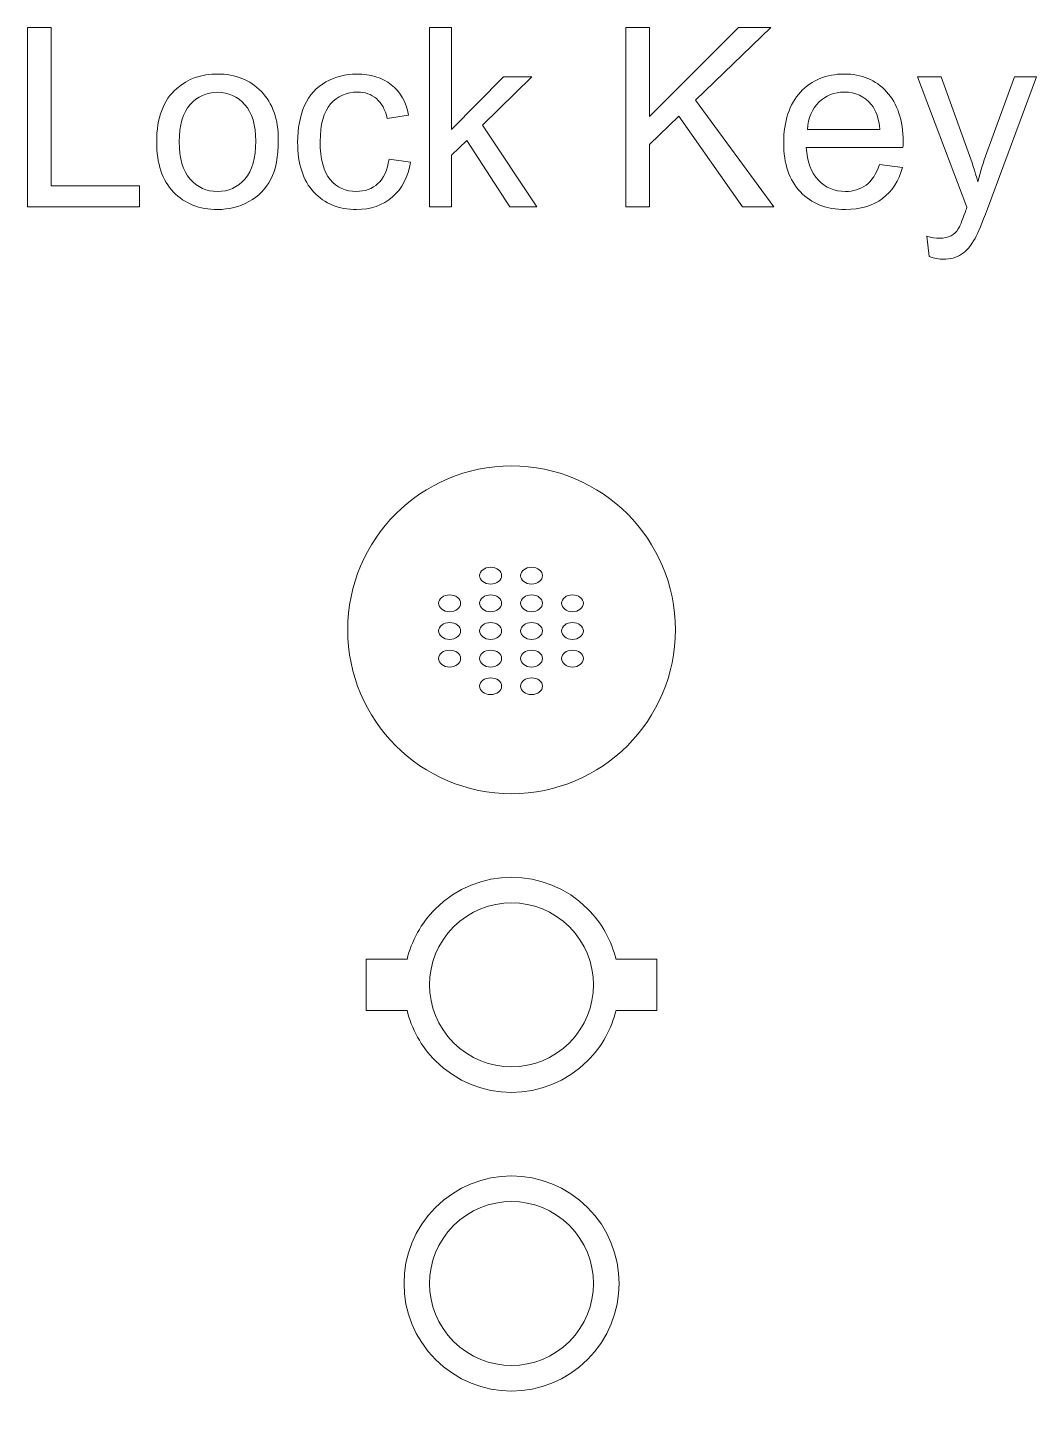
# Model space of a CAD drawing. Header units: millimetres. Extents: x -287 to 263, y -684 to 226.
# Drawn here: x 204.8 to 262.8, y -407.5 to -328.6 of the extents above; entities that cross this region are included whole.
import ezdxf

# ---------------------------------------------------------------- set-up
doc = ezdxf.new("R2010")
doc.units = ezdxf.units.MM
doc.header["$MEASUREMENT"] = 0
doc.layers.add('Layer 1', color=7, linetype='Continuous')

msp = doc.modelspace()

# ---------------------------------------------------------------- linework, layer by layer
at = {"layer": 'Layer 1', "lineweight": 9}
for points, knots in [([(204.84, -338.8985), (204.84, -338.8985), (204.84, -328.6071), (204.84, -328.6071), (204.84, -328.6071), (204.84, -328.6071), (206.2054, -328.6071), (206.2054, -328.6071), (206.2054, -328.6071), (206.2054, -328.6071), (206.2054, -337.6911), (206.2054, -337.6911), (206.2054, -337.6911), (206.2054, -337.6911), (211.2649, -337.6911), (211.2649, -337.6911), (211.2649, -337.6911), (211.2649, -337.6911), (211.2649, -338.8985), (211.2649, -338.8985), (211.2649, -338.8985), (211.2649, -338.8985), (204.84, -338.8985), (204.84, -338.8985)], [0, 0, 0, 0, 0.1428571, 0.1428571, 0.1428571, 0.1428571, 0.2857143, 0.2857143, 0.2857143, 0.2857143, 0.4285714, 0.4285714, 0.4285714, 0.4285714, 0.5714286, 0.5714286, 0.5714286, 0.5714286, 0.7142857, 0.7142857, 0.7142857, 0.7142857, 1, 1, 1, 1]), ([(227.919, -338.8985), (227.919, -338.8985), (227.919, -328.6071), (227.919, -328.6071), (227.919, -328.6071), (227.919, -328.6071), (229.1839, -328.6071), (229.1839, -328.6071), (229.1839, -328.6071), (229.1839, -328.6071), (229.1839, -334.4691), (229.1839, -334.4691), (229.1839, -334.4691), (229.1839, -334.4691), (232.1736, -331.4387), (232.1736, -331.4387), (232.1736, -331.4387), (232.1736, -331.4387), (233.8074, -331.4387), (233.8074, -331.4387), (233.8074, -331.4387), (233.8074, -331.4387), (230.9614, -334.2103), (230.9614, -334.2103), (230.9614, -334.2103), (230.9614, -334.2103), (234.0949, -338.8985), (234.0949, -338.8985), (234.0949, -338.8985), (234.0949, -338.8985), (232.5377, -338.8985), (232.5377, -338.8985), (232.5377, -338.8985), (232.5377, -338.8985), (230.0607, -335.0871), (230.0607, -335.0871), (230.0607, -335.0871), (230.0607, -335.0871), (229.1839, -335.94), (229.1839, -335.94), (229.1839, -335.94), (229.1839, -335.94), (229.1839, -338.8985), (229.1839, -338.8985), (229.1839, -338.8985), (229.1839, -338.8985), (227.919, -338.8985), (227.919, -338.8985)], [0, 0, 0, 0, 0.0769231, 0.0769231, 0.0769231, 0.0769231, 0.1538462, 0.1538462, 0.1538462, 0.1538462, 0.2307692, 0.2307692, 0.2307692, 0.2307692, 0.3076923, 0.3076923, 0.3076923, 0.3076923, 0.3846154, 0.3846154, 0.3846154, 0.3846154, 0.4615385, 0.4615385, 0.4615385, 0.4615385, 0.5384615, 0.5384615, 0.5384615, 0.5384615, 0.6153846, 0.6153846, 0.6153846, 0.6153846, 0.6923077, 0.6923077, 0.6923077, 0.6923077, 0.7692308, 0.7692308, 0.7692308, 0.7692308, 0.8461538, 0.8461538, 0.8461538, 0.8461538, 1, 1, 1, 1]), ([(239.195, -338.8985), (239.195, -338.8985), (239.195, -328.6071), (239.195, -328.6071), (239.195, -328.6071), (239.195, -328.6071), (240.5604, -328.6071), (240.5604, -328.6071), (240.5604, -328.6071), (240.5604, -328.6071), (240.5604, -333.7097), (240.5604, -333.7097), (240.5604, -333.7097), (240.5604, -333.7097), (245.6726, -328.6071), (245.6726, -328.6071), (245.6726, -328.6071), (245.6726, -328.6071), (247.5172, -328.6071), (247.5172, -328.6071), (247.5172, -328.6071), (247.5172, -328.6071), (243.2004, -332.7802), (243.2004, -332.7802), (243.2004, -332.7802), (243.2004, -332.7802), (247.7041, -338.8985), (247.7041, -338.8985), (247.7041, -338.8985), (247.7041, -338.8985), (245.9074, -338.8985), (245.9074, -338.8985), (245.9074, -338.8985), (245.9074, -338.8985), (242.2445, -333.7049), (242.2445, -333.7049), (242.2445, -333.7049), (242.2445, -333.7049), (240.5604, -335.3339), (240.5604, -335.3339), (240.5604, -335.3339), (240.5604, -335.3339), (240.5604, -338.8985), (240.5604, -338.8985), (240.5604, -338.8985), (240.5604, -338.8985), (239.195, -338.8985), (239.195, -338.8985)], [0, 0, 0, 0, 0.0769231, 0.0769231, 0.0769231, 0.0769231, 0.1538462, 0.1538462, 0.1538462, 0.1538462, 0.2307692, 0.2307692, 0.2307692, 0.2307692, 0.3076923, 0.3076923, 0.3076923, 0.3076923, 0.3846154, 0.3846154, 0.3846154, 0.3846154, 0.4615385, 0.4615385, 0.4615385, 0.4615385, 0.5384615, 0.5384615, 0.5384615, 0.5384615, 0.6153846, 0.6153846, 0.6153846, 0.6153846, 0.6923077, 0.6923077, 0.6923077, 0.6923077, 0.7692308, 0.7692308, 0.7692308, 0.7692308, 0.8461538, 0.8461538, 0.8461538, 0.8461538, 1, 1, 1, 1]), ([(212.2591, -335.1686), (212.2591, -333.7911), (212.6424, -332.7706), (213.4114, -332.107), (213.4114, -332.107), (214.051, -331.556), (214.8344, -331.2805), (215.7567, -331.2805), (215.7567, -331.2805), (216.7796, -331.2805), (217.618, -331.6159), (218.2696, -332.2867), (218.2696, -332.2867), (218.9188, -332.9551), (219.2446, -333.8821), (219.2446, -335.0632), (219.2446, -335.0632), (219.2446, -336.0214), (219.1009, -336.7736), (218.8134, -337.3222), (218.8134, -337.3222), (218.526, -337.8708), (218.1067, -338.2972), (217.5558, -338.6014), (217.5558, -338.6014), (217.0072, -338.9057), (216.4059, -339.0566), (215.7567, -339.0566), (215.7567, -339.0566), (214.7122, -339.0566), (213.869, -338.7236), (213.2245, -338.0553), (213.2245, -338.0553), (212.5801, -337.3869), (212.2591, -336.4239), (212.2591, -335.1686)], [0, 0, 0, 0, 0.1, 0.1, 0.1, 0.1, 0.2, 0.2, 0.2, 0.2, 0.3, 0.3, 0.3, 0.3, 0.4, 0.4, 0.4, 0.4, 0.5, 0.5, 0.5, 0.5, 0.6, 0.6, 0.6, 0.6, 0.7, 0.7, 0.7, 0.7, 0.8, 0.8, 0.8, 0.8, 1, 1, 1, 1]), ([(225.6002, -336.1675), (225.6002, -336.1675), (226.8363, -336.34), (226.8363, -336.34), (226.8363, -336.34), (226.6997, -337.1904), (226.3548, -337.854), (225.7966, -338.3355), (225.7966, -338.3355), (225.2384, -338.8171), (224.5509, -339.0566), (223.7388, -339.0566), (223.7388, -339.0566), (222.7207, -339.0566), (221.9014, -338.7236), (221.2833, -338.0577), (221.2833, -338.0577), (220.6629, -337.3917), (220.3538, -336.4382), (220.3538, -335.1973), (220.3538, -335.1973), (220.3538, -334.3924), (220.488, -333.6905), (220.7539, -333.0868), (220.7539, -333.0868), (221.0198, -332.4855), (221.4247, -332.0328), (221.9709, -331.7333), (221.9709, -331.7333), (222.5147, -331.4315), (223.1064, -331.2805), (223.7484, -331.2805), (223.7484, -331.2805), (224.5557, -331.2805), (225.2193, -331.4842), (225.7319, -331.8938), (225.7319, -331.8938), (226.247, -332.3035), (226.5776, -332.8856), (226.7213, -333.6378), (226.7213, -333.6378), (226.7213, -333.6378), (225.4996, -333.8247), (225.4996, -333.8247), (225.4996, -333.8247), (225.3822, -333.324), (225.1761, -332.9479), (224.8767, -332.6939), (224.8767, -332.6939), (224.5796, -332.4424), (224.2203, -332.3154), (223.7987, -332.3154), (223.7987, -332.3154), (223.1615, -332.3154), (222.644, -332.543), (222.244, -332.9982), (222.244, -332.9982), (221.8463, -333.4557), (221.6475, -334.1744), (221.6475, -335.1614), (221.6475, -335.1614), (221.6475, -336.1627), (221.8391, -336.8886), (222.2224, -337.3414), (222.2224, -337.3414), (222.6081, -337.7941), (223.1088, -338.0217), (223.7244, -338.0217), (223.7244, -338.0217), (224.2227, -338.0217), (224.6371, -337.8708), (224.9677, -337.5666), (224.9677, -337.5666), (225.3007, -337.2647), (225.5115, -336.7976), (225.6002, -336.1675)], [0, 0, 0, 0, 0.05, 0.05, 0.05, 0.05, 0.1, 0.1, 0.1, 0.1, 0.15, 0.15, 0.15, 0.15, 0.2, 0.2, 0.2, 0.2, 0.25, 0.25, 0.25, 0.25, 0.3, 0.3, 0.3, 0.3, 0.35, 0.35, 0.35, 0.35, 0.4, 0.4, 0.4, 0.4, 0.45, 0.45, 0.45, 0.45, 0.5, 0.5, 0.5, 0.5, 0.55, 0.55, 0.55, 0.55, 0.6, 0.6, 0.6, 0.6, 0.65, 0.65, 0.65, 0.65, 0.7, 0.7, 0.7, 0.7, 0.75, 0.75, 0.75, 0.75, 0.8, 0.8, 0.8, 0.8, 0.85, 0.85, 0.85, 0.85, 0.9, 0.9, 0.9, 0.9, 1, 1, 1, 1]), ([(253.7697, -336.4838), (253.7697, -336.4838), (255.0777, -336.6562), (255.0777, -336.6562), (255.0777, -336.6562), (254.874, -337.4156), (254.4931, -338.0073), (253.9374, -338.4266), (253.9374, -338.4266), (253.3816, -338.8458), (252.6725, -339.0566), (251.8077, -339.0566), (251.8077, -339.0566), (250.7201, -339.0566), (249.8577, -338.7212), (249.2205, -338.0505), (249.2205, -338.0505), (248.5832, -337.3821), (248.2646, -336.4406), (248.2646, -335.2309), (248.2646, -335.2309), (248.2646, -333.9804), (248.5856, -333.0078), (249.23, -332.3178), (249.23, -332.3178), (249.8745, -331.6255), (250.7105, -331.2805), (251.7382, -331.2805), (251.7382, -331.2805), (252.7324, -331.2805), (253.5445, -331.6183), (254.1745, -332.2963), (254.1745, -332.2963), (254.8046, -332.9742), (255.1208, -333.9277), (255.1208, -335.1566), (255.1208, -335.1566), (255.1208, -335.2309), (255.1184, -335.3435), (255.1136, -335.492), (255.1136, -335.492), (255.1136, -335.492), (249.5582, -335.492), (249.5582, -335.492), (249.5582, -335.492), (249.6061, -336.3089), (249.8361, -336.9365), (250.253, -337.3701), (250.253, -337.3701), (250.6674, -337.8037), (251.1872, -338.0217), (251.8077, -338.0217), (251.8077, -338.0217), (252.27, -338.0217), (252.6653, -337.8995), (252.9911, -337.6552), (252.9911, -337.6552), (253.3193, -337.4108), (253.578, -337.0204), (253.7697, -336.4838)], [0, 0, 0, 0, 0.0625, 0.0625, 0.0625, 0.0625, 0.125, 0.125, 0.125, 0.125, 0.1875, 0.1875, 0.1875, 0.1875, 0.25, 0.25, 0.25, 0.25, 0.3125, 0.3125, 0.3125, 0.3125, 0.375, 0.375, 0.375, 0.375, 0.4375, 0.4375, 0.4375, 0.4375, 0.5, 0.5, 0.5, 0.5, 0.5625, 0.5625, 0.5625, 0.5625, 0.625, 0.625, 0.625, 0.625, 0.6875, 0.6875, 0.6875, 0.6875, 0.75, 0.75, 0.75, 0.75, 0.8125, 0.8125, 0.8125, 0.8125, 0.875, 0.875, 0.875, 0.875, 1, 1, 1, 1]), ([(256.6181, -341.766), (256.6181, -341.766), (256.4743, -340.597), (256.4743, -340.597), (256.4743, -340.597), (256.7522, -340.6712), (256.9918, -340.7096), (257.1978, -340.7096), (257.1978, -340.7096), (257.4805, -340.7096), (257.7057, -340.6616), (257.8733, -340.5682), (257.8733, -340.5682), (258.0434, -340.4748), (258.1824, -340.343), (258.2902, -340.1753), (258.2902, -340.1753), (258.3692, -340.0484), (258.4986, -339.7346), (258.6759, -339.2315), (258.6759, -339.2315), (258.6998, -339.162), (258.7358, -339.059), (258.7885, -338.9225), (258.7885, -338.9225), (258.7885, -338.9225), (255.9569, -331.4387), (255.9569, -331.4387), (255.9569, -331.4387), (255.9569, -331.4387), (257.308, -331.4387), (257.308, -331.4387), (257.308, -331.4387), (257.308, -331.4387), (258.8651, -335.7459), (258.8651, -335.7459), (258.8651, -335.7459), (259.0687, -336.2897), (259.2484, -336.8646), (259.4089, -337.4683), (259.4089, -337.4683), (259.555, -336.9006), (259.7275, -336.34), (259.9288, -335.789), (259.9288, -335.789), (259.9288, -335.789), (261.5194, -331.4387), (261.5194, -331.4387), (261.5194, -331.4387), (261.5194, -331.4387), (262.7819, -331.4387), (262.7819, -331.4387), (262.7819, -331.4387), (262.7819, -331.4387), (259.9623, -339.0279), (259.9623, -339.0279), (259.9623, -339.0279), (259.6581, -339.8448), (259.4209, -340.4053), (259.2508, -340.7144), (259.2508, -340.7144), (259.0256, -341.1288), (258.7669, -341.433), (258.477, -341.6271), (258.477, -341.6271), (258.1848, -341.8211), (257.8374, -341.9169), (257.435, -341.9169), (257.435, -341.9169), (257.1906, -341.9169), (256.9175, -341.8666), (256.6181, -341.766)], [0, 0, 0, 0, 0.0526316, 0.0526316, 0.0526316, 0.0526316, 0.1052632, 0.1052632, 0.1052632, 0.1052632, 0.1578947, 0.1578947, 0.1578947, 0.1578947, 0.2105263, 0.2105263, 0.2105263, 0.2105263, 0.2631579, 0.2631579, 0.2631579, 0.2631579, 0.3157895, 0.3157895, 0.3157895, 0.3157895, 0.3684211, 0.3684211, 0.3684211, 0.3684211, 0.4210526, 0.4210526, 0.4210526, 0.4210526, 0.4736842, 0.4736842, 0.4736842, 0.4736842, 0.5263158, 0.5263158, 0.5263158, 0.5263158, 0.5789474, 0.5789474, 0.5789474, 0.5789474, 0.6315789, 0.6315789, 0.6315789, 0.6315789, 0.6842105, 0.6842105, 0.6842105, 0.6842105, 0.7368421, 0.7368421, 0.7368421, 0.7368421, 0.7894737, 0.7894737, 0.7894737, 0.7894737, 0.8421053, 0.8421053, 0.8421053, 0.8421053, 0.8947368, 0.8947368, 0.8947368, 0.8947368, 1, 1, 1, 1]), ([(213.5527, -335.171), (213.5527, -336.1244), (213.7612, -336.8383), (214.178, -337.3102), (214.178, -337.3102), (214.5972, -337.7846), (215.1218, -338.0217), (215.7567, -338.0217), (215.7567, -338.0217), (216.3843, -338.0217), (216.9066, -337.7846), (217.3258, -337.3078), (217.3258, -337.3078), (217.7426, -336.8311), (217.951, -336.1052), (217.951, -335.1302), (217.951, -335.1302), (217.951, -334.2103), (217.7402, -333.5132), (217.321, -333.0413), (217.321, -333.0413), (216.9018, -332.567), (216.3795, -332.3298), (215.7567, -332.3298), (215.7567, -332.3298), (215.1218, -332.3298), (214.5972, -332.5646), (214.178, -333.0365), (214.178, -333.0365), (213.7612, -333.5084), (213.5527, -334.2199), (213.5527, -335.171)], [0, 0, 0, 0, 0.1111111, 0.1111111, 0.1111111, 0.1111111, 0.2222222, 0.2222222, 0.2222222, 0.2222222, 0.3333333, 0.3333333, 0.3333333, 0.3333333, 0.4444444, 0.4444444, 0.4444444, 0.4444444, 0.5555556, 0.5555556, 0.5555556, 0.5555556, 0.6666667, 0.6666667, 0.6666667, 0.6666667, 0.7777778, 0.7777778, 0.7777778, 0.7777778, 1, 1, 1, 1]), ([(249.6301, -334.4571), (249.6301, -334.4571), (253.784, -334.4571), (253.784, -334.4571), (253.784, -334.4571), (253.7289, -333.8294), (253.5684, -333.3599), (253.3073, -333.0461), (253.3073, -333.0461), (252.9073, -332.5598), (252.385, -332.3154), (251.7454, -332.3154), (251.7454, -332.3154), (251.1657, -332.3154), (250.6794, -332.5095), (250.2841, -332.8976), (250.2841, -332.8976), (249.8912, -333.2856), (249.6732, -333.8055), (249.6301, -334.4571)], [0, 0, 0, 0, 0.1666667, 0.1666667, 0.1666667, 0.1666667, 0.3333333, 0.3333333, 0.3333333, 0.3333333, 0.5, 0.5, 0.5, 0.5, 0.6666667, 0.6666667, 0.6666667, 0.6666667, 1, 1, 1, 1]), ([(223.2271, -363.1916), (223.2271, -368.3876), (227.4393, -372.5999), (232.6354, -372.5999), (232.6354, -372.5999), (237.8315, -372.5999), (242.0437, -368.3876), (242.0437, -363.1916), (242.0437, -363.1916), (242.0437, -357.9955), (237.8315, -353.7832), (232.6354, -353.7832), (232.6354, -353.7832), (227.4393, -353.7832), (223.2271, -357.9955), (223.2271, -363.1916)], [0, 0, 0, 0, 0.2, 0.2, 0.2, 0.2, 0.4, 0.4, 0.4, 0.4, 0.6, 0.6, 0.6, 0.6, 1, 1, 1, 1]), ([(232.0638, -360.0816), (232.0638, -359.8149), (231.7808, -359.5987), (231.4317, -359.5987), (231.4317, -359.5987), (231.0826, -359.5987), (230.7996, -359.8149), (230.7996, -360.0816), (230.7996, -360.0816), (230.7996, -360.3483), (231.0826, -360.5645), (231.4317, -360.5645), (231.4317, -360.5645), (231.7808, -360.5645), (232.0638, -360.3483), (232.0638, -360.0816)], [0, 0, 0, 0, 0.2, 0.2, 0.2, 0.2, 0.4, 0.4, 0.4, 0.4, 0.6, 0.6, 0.6, 0.6, 1, 1, 1, 1]), ([(234.4158, -360.0816), (234.4158, -359.8149), (234.1329, -359.5987), (233.7837, -359.5987), (233.7837, -359.5987), (233.4346, -359.5987), (233.1516, -359.8149), (233.1516, -360.0816), (233.1516, -360.0816), (233.1516, -360.3483), (233.4346, -360.5645), (233.7837, -360.5645), (233.7837, -360.5645), (234.1329, -360.5645), (234.4158, -360.3483), (234.4158, -360.0816)], [0, 0, 0, 0, 0.2, 0.2, 0.2, 0.2, 0.4, 0.4, 0.4, 0.4, 0.6, 0.6, 0.6, 0.6, 1, 1, 1, 1]), ([(229.7117, -361.6693), (229.7117, -361.4026), (229.4287, -361.1864), (229.0796, -361.1864), (229.0796, -361.1864), (228.7305, -361.1864), (228.4475, -361.4026), (228.4475, -361.6693), (228.4475, -361.6693), (228.4475, -361.936), (228.7305, -362.1521), (229.0796, -362.1521), (229.0796, -362.1521), (229.4287, -362.1521), (229.7117, -361.936), (229.7117, -361.6693)], [0, 0, 0, 0, 0.2, 0.2, 0.2, 0.2, 0.4, 0.4, 0.4, 0.4, 0.6, 0.6, 0.6, 0.6, 1, 1, 1, 1]), ([(232.0638, -361.6693), (232.0638, -361.4026), (231.7808, -361.1864), (231.4317, -361.1864), (231.4317, -361.1864), (231.0826, -361.1864), (230.7996, -361.4026), (230.7996, -361.6693), (230.7996, -361.6693), (230.7996, -361.936), (231.0826, -362.1521), (231.4317, -362.1521), (231.4317, -362.1521), (231.7808, -362.1521), (232.0638, -361.936), (232.0638, -361.6693)], [0, 0, 0, 0, 0.2, 0.2, 0.2, 0.2, 0.4, 0.4, 0.4, 0.4, 0.6, 0.6, 0.6, 0.6, 1, 1, 1, 1]), ([(234.4158, -361.6693), (234.4158, -361.4026), (234.1329, -361.1864), (233.7837, -361.1864), (233.7837, -361.1864), (233.4346, -361.1864), (233.1516, -361.4026), (233.1516, -361.6693), (233.1516, -361.6693), (233.1516, -361.936), (233.4346, -362.1521), (233.7837, -362.1521), (233.7837, -362.1521), (234.1329, -362.1521), (234.4158, -361.936), (234.4158, -361.6693)], [0, 0, 0, 0, 0.2, 0.2, 0.2, 0.2, 0.4, 0.4, 0.4, 0.4, 0.6, 0.6, 0.6, 0.6, 1, 1, 1, 1]), ([(236.7679, -361.6693), (236.7679, -361.4026), (236.4849, -361.1864), (236.1358, -361.1864), (236.1358, -361.1864), (235.7867, -361.1864), (235.5037, -361.4026), (235.5037, -361.6693), (235.5037, -361.6693), (235.5037, -361.936), (235.7867, -362.1521), (236.1358, -362.1521), (236.1358, -362.1521), (236.4849, -362.1521), (236.7679, -361.936), (236.7679, -361.6693)], [0, 0, 0, 0, 0.2, 0.2, 0.2, 0.2, 0.4, 0.4, 0.4, 0.4, 0.6, 0.6, 0.6, 0.6, 1, 1, 1, 1]), ([(229.7117, -363.2569), (229.7117, -362.9902), (229.4287, -362.7741), (229.0796, -362.7741), (229.0796, -362.7741), (228.7305, -362.7741), (228.4475, -362.9902), (228.4475, -363.2569), (228.4475, -363.2569), (228.4475, -363.5236), (228.7305, -363.7398), (229.0796, -363.7398), (229.0796, -363.7398), (229.4287, -363.7398), (229.7117, -363.5236), (229.7117, -363.2569)], [0, 0, 0, 0, 0.2, 0.2, 0.2, 0.2, 0.4, 0.4, 0.4, 0.4, 0.6, 0.6, 0.6, 0.6, 1, 1, 1, 1]), ([(232.0638, -363.2569), (232.0638, -362.9902), (231.7808, -362.7741), (231.4317, -362.7741), (231.4317, -362.7741), (231.0826, -362.7741), (230.7996, -362.9902), (230.7996, -363.2569), (230.7996, -363.2569), (230.7996, -363.5236), (231.0826, -363.7398), (231.4317, -363.7398), (231.4317, -363.7398), (231.7808, -363.7398), (232.0638, -363.5236), (232.0638, -363.2569)], [0, 0, 0, 0, 0.2, 0.2, 0.2, 0.2, 0.4, 0.4, 0.4, 0.4, 0.6, 0.6, 0.6, 0.6, 1, 1, 1, 1]), ([(234.4158, -363.2569), (234.4158, -362.9902), (234.1329, -362.7741), (233.7837, -362.7741), (233.7837, -362.7741), (233.4346, -362.7741), (233.1516, -362.9902), (233.1516, -363.2569), (233.1516, -363.2569), (233.1516, -363.5236), (233.4346, -363.7398), (233.7837, -363.7398), (233.7837, -363.7398), (234.1329, -363.7398), (234.4158, -363.5236), (234.4158, -363.2569)], [0, 0, 0, 0, 0.2, 0.2, 0.2, 0.2, 0.4, 0.4, 0.4, 0.4, 0.6, 0.6, 0.6, 0.6, 1, 1, 1, 1]), ([(236.7679, -363.2569), (236.7679, -362.9902), (236.4849, -362.7741), (236.1358, -362.7741), (236.1358, -362.7741), (235.7867, -362.7741), (235.5037, -362.9902), (235.5037, -363.2569), (235.5037, -363.2569), (235.5037, -363.5236), (235.7867, -363.7398), (236.1358, -363.7398), (236.1358, -363.7398), (236.4849, -363.7398), (236.7679, -363.5236), (236.7679, -363.2569)], [0, 0, 0, 0, 0.2, 0.2, 0.2, 0.2, 0.4, 0.4, 0.4, 0.4, 0.6, 0.6, 0.6, 0.6, 1, 1, 1, 1]), ([(229.7117, -364.8446), (229.7117, -364.5779), (229.4287, -364.3617), (229.0796, -364.3617), (229.0796, -364.3617), (228.7305, -364.3617), (228.4475, -364.5779), (228.4475, -364.8446), (228.4475, -364.8446), (228.4475, -365.1113), (228.7305, -365.3275), (229.0796, -365.3275), (229.0796, -365.3275), (229.4287, -365.3275), (229.7117, -365.1113), (229.7117, -364.8446)], [0, 0, 0, 0, 0.2, 0.2, 0.2, 0.2, 0.4, 0.4, 0.4, 0.4, 0.6, 0.6, 0.6, 0.6, 1, 1, 1, 1]), ([(232.0638, -364.8446), (232.0638, -364.5779), (231.7808, -364.3617), (231.4317, -364.3617), (231.4317, -364.3617), (231.0826, -364.3617), (230.7996, -364.5779), (230.7996, -364.8446), (230.7996, -364.8446), (230.7996, -365.1113), (231.0826, -365.3275), (231.4317, -365.3275), (231.4317, -365.3275), (231.7808, -365.3275), (232.0638, -365.1113), (232.0638, -364.8446)], [0, 0, 0, 0, 0.2, 0.2, 0.2, 0.2, 0.4, 0.4, 0.4, 0.4, 0.6, 0.6, 0.6, 0.6, 1, 1, 1, 1]), ([(234.4158, -364.8446), (234.4158, -364.5779), (234.1329, -364.3617), (233.7837, -364.3617), (233.7837, -364.3617), (233.4346, -364.3617), (233.1516, -364.5779), (233.1516, -364.8446), (233.1516, -364.8446), (233.1516, -365.1113), (233.4346, -365.3275), (233.7837, -365.3275), (233.7837, -365.3275), (234.1329, -365.3275), (234.4158, -365.1113), (234.4158, -364.8446)], [0, 0, 0, 0, 0.2, 0.2, 0.2, 0.2, 0.4, 0.4, 0.4, 0.4, 0.6, 0.6, 0.6, 0.6, 1, 1, 1, 1]), ([(236.7679, -364.8446), (236.7679, -364.5779), (236.4849, -364.3617), (236.1358, -364.3617), (236.1358, -364.3617), (235.7867, -364.3617), (235.5037, -364.5779), (235.5037, -364.8446), (235.5037, -364.8446), (235.5037, -365.1113), (235.7867, -365.3275), (236.1358, -365.3275), (236.1358, -365.3275), (236.4849, -365.3275), (236.7679, -365.1113), (236.7679, -364.8446)], [0, 0, 0, 0, 0.2, 0.2, 0.2, 0.2, 0.4, 0.4, 0.4, 0.4, 0.6, 0.6, 0.6, 0.6, 1, 1, 1, 1]), ([(232.0638, -366.4323), (232.0638, -366.1656), (231.7808, -365.9494), (231.4317, -365.9494), (231.4317, -365.9494), (231.0826, -365.9494), (230.7996, -366.1656), (230.7996, -366.4323), (230.7996, -366.4323), (230.7996, -366.6989), (231.0826, -366.9151), (231.4317, -366.9151), (231.4317, -366.9151), (231.7808, -366.9151), (232.0638, -366.6989), (232.0638, -366.4323)], [0, 0, 0, 0, 0.2, 0.2, 0.2, 0.2, 0.4, 0.4, 0.4, 0.4, 0.6, 0.6, 0.6, 0.6, 1, 1, 1, 1]), ([(234.4158, -366.4323), (234.4158, -366.1656), (234.1329, -365.9494), (233.7837, -365.9494), (233.7837, -365.9494), (233.4346, -365.9494), (233.1516, -366.1656), (233.1516, -366.4323), (233.1516, -366.4323), (233.1516, -366.6989), (233.4346, -366.9151), (233.7837, -366.9151), (233.7837, -366.9151), (234.1329, -366.9151), (234.4158, -366.6989), (234.4158, -366.4323)], [0, 0, 0, 0, 0.2, 0.2, 0.2, 0.2, 0.4, 0.4, 0.4, 0.4, 0.6, 0.6, 0.6, 0.6, 1, 1, 1, 1]), ([(238.6359, -382.1168), (238.3781, -381.0514), (237.8331, -380.0411), (237.0012, -379.2092), (237.0012, -379.2092), (234.5901, -376.7981), (230.6808, -376.7981), (228.2696, -379.2092), (228.2696, -379.2092), (227.4371, -380.0417), (226.8921, -381.0526), (226.6344, -382.1189)], [0, 0, 0, 0, 0.25, 0.25, 0.25, 0.25, 0.5, 0.5, 0.5, 0.5, 1, 1, 1, 1]), ([(229.309, -380.2487), (227.472, -382.0858), (227.472, -385.0643), (229.309, -386.9014), (229.309, -386.9014), (231.1462, -388.7385), (234.1247, -388.7385), (235.9617, -386.9014), (235.9617, -386.9014), (237.7988, -385.0643), (237.7988, -382.0858), (235.9617, -380.2487), (235.9617, -380.2487), (234.1247, -378.4116), (231.1462, -378.4116), (229.309, -380.2487)], [0, 0, 0, 0, 0.2, 0.2, 0.2, 0.2, 0.4, 0.4, 0.4, 0.4, 0.6, 0.6, 0.6, 0.6, 1, 1, 1, 1]), ([(226.6415, -382.105), (226.6415, -382.105), (224.2897, -382.105), (224.2897, -382.105), (224.2897, -382.105), (224.2897, -382.105), (224.2897, -385.0451), (224.2897, -385.0451), (224.2897, -385.0451), (224.2897, -385.0451), (226.6417, -385.0451), (226.6417, -385.0451)], [0, 0, 0, 0, 0.25, 0.25, 0.25, 0.25, 0.5, 0.5, 0.5, 0.5, 1, 1, 1, 1]), ([(238.6293, -385.0451), (238.6293, -385.0451), (240.9811, -385.0451), (240.9811, -385.0451), (240.9811, -385.0451), (240.9811, -385.0451), (240.9811, -382.105), (240.9811, -382.105), (240.9811, -382.105), (240.9811, -382.105), (238.629, -382.105), (238.629, -382.105)], [0, 0, 0, 0, 0.25, 0.25, 0.25, 0.25, 0.5, 0.5, 0.5, 0.5, 1, 1, 1, 1]), ([(226.6342, -385.0301), (226.8917, -386.0968), (227.4369, -387.1082), (228.2696, -387.9409), (228.2696, -387.9409), (230.6807, -390.352), (234.59, -390.3521), (237.0012, -387.9409), (237.0012, -387.9409), (237.8337, -387.1084), (238.3788, -386.0973), (238.6364, -385.031)], [0, 0, 0, 0, 0.25, 0.25, 0.25, 0.25, 0.5, 0.5, 0.5, 0.5, 1, 1, 1, 1]), ([(228.2696, -396.3586), (225.8584, -398.7698), (225.8584, -402.6791), (228.2696, -405.0903), (228.2696, -405.0903), (230.6808, -407.5015), (234.59, -407.5015), (237.0012, -405.0903), (237.0012, -405.0903), (239.4124, -402.6791), (239.4124, -398.7698), (237.0012, -396.3586), (237.0012, -396.3586), (234.59, -393.9474), (230.6808, -393.9474), (228.2696, -396.3586)], [0, 0, 0, 0, 0.2, 0.2, 0.2, 0.2, 0.4, 0.4, 0.4, 0.4, 0.6, 0.6, 0.6, 0.6, 1, 1, 1, 1]), ([(229.3091, -397.3981), (227.472, -399.2352), (227.472, -402.2137), (229.3091, -404.0508), (229.3091, -404.0508), (231.1462, -405.8879), (234.1246, -405.8879), (235.9617, -404.0508), (235.9617, -404.0508), (237.7988, -402.2137), (237.7988, -399.2352), (235.9617, -397.3981), (235.9617, -397.3981), (234.1246, -395.561), (231.1462, -395.561), (229.3091, -397.3981)], [0, 0, 0, 0, 0.2, 0.2, 0.2, 0.2, 0.4, 0.4, 0.4, 0.4, 0.6, 0.6, 0.6, 0.6, 1, 1, 1, 1])]:
    msp.add_open_spline(points, degree=3, knots=knots, dxfattribs=at)

doc.saveas('drawing.dxf')
